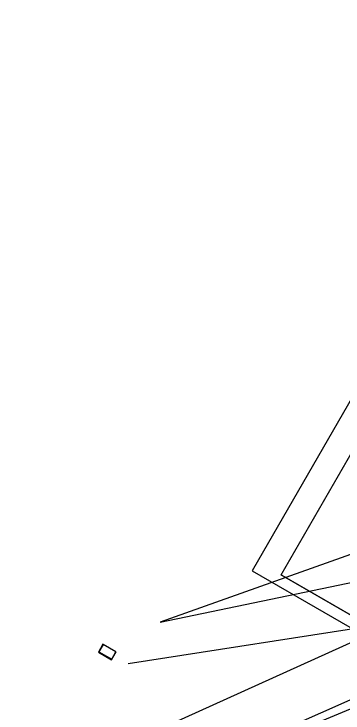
# Model space of a CAD drawing. Header units: millimetres. Extents: x 216654360 to 218309126, y 218099985 to 219647706.
# Drawn here: x 216967898 to 217119924, y 219128281 to 219451270 of the extents above; entities that cross this region are included whole.
import ezdxf
from ezdxf.enums import TextEntityAlignment as Align

# ---------------------------------------------------------------- set-up
doc = ezdxf.new("R2010")
doc.units = ezdxf.units.MM
doc.header["$LTSCALE"] = 1000
doc.layers.add('A-ANNO-REVC', color=6, linetype='Continuous', plot=False)
for name, color, linetype in [('A-ANNO-TTLB', 7, 'Continuous'), ('BTTK', 7, 'Continuous'), ('现状植物', 3, 'Continuous')]:
    doc.layers.add(name, color=color, linetype=linetype)
doc.styles.add('A_Standard', font='SIMPLEX', dxfattribs={"width": 0.7, "bigfont": 'HZ'})
doc.styles.add('XN_02', font='STZHONGS.TTF', dxfattribs={"width": 0.8})

# ---------------------------------------------------------------- blocks, each defined once
blk = doc.blocks.new('InsertFrame330AD14F84C64FA79C55606A994A6CCF')
at = {"layer": 'BTTK'}
blk.add_lwpolyline([(0, 0), (841, 0), (841, 594), (0, 594)], close=True, dxfattribs=at)
at = {"layer": 'BTTK', "const_width": 1.2}
blk.add_lwpolyline([(25, 10), (831, 10), (831, 584), (25, 584)], close=True, dxfattribs=at)
at = {"layer": 'A-ANNO-TTLB', "style": 'A_Standard', "flags": 1}
blk.add_attdef('是否会签', (0, 0), '', height=350, dxfattribs=at)
at = {"layer": 'BTTK', "style": 'XN_02'}
blk.add_attdef('LZTQINS', text='', height=2, dxfattribs=at).set_placement((831, 10), align=Align.MIDDLE)
blk = doc.blocks.new('A$C6EDD41FD')
for points in [[(0, 0), (7000, 0), (7000, 4225), (0, 4225)], [(100, 300), (6900, 300), (6900, 4125), (100, 4125)]]:
    blk.add_lwpolyline(points, close=True)

msp = doc.modelspace()

# ---------------------------------------------------------------- linework, layer by layer
at = {"layer": 'A-ANNO-REVC'}
for points in [[(217314099, 219269276), (217035434, 219170274)], [(217314047, 219246951), (216993433, 219101836)], [(217357518, 219238149), (216967898, 219065344)], [(217035434, 219170274), (217357038, 219237098)], [(216967898, 219065344), (217364302, 219230557)], [(217020668, 219151223), (217258781, 219188129)]]:
    msp.add_lwpolyline(points, dxfattribs=at)

# ---------------------------------------------------------------- block references
at = {"layer": 'A-ANNO-TTLB', "xscale": 499.9999999999999, "yscale": 499.9999999999999, "zscale": 499.9999999999999, "rotation": 330.0099772030881}
msp.add_blockref('InsertFrame330AD14F84C64FA79C55606A994A6CCF', (217077984, 219194035), dxfattribs=at)
at = {"layer": '现状植物', "rotation": 330.0099772030771}
msp.add_blockref('A$C6EDD41FD', (217006914, 219156391), dxfattribs=at)

doc.saveas('drawing.dxf')
